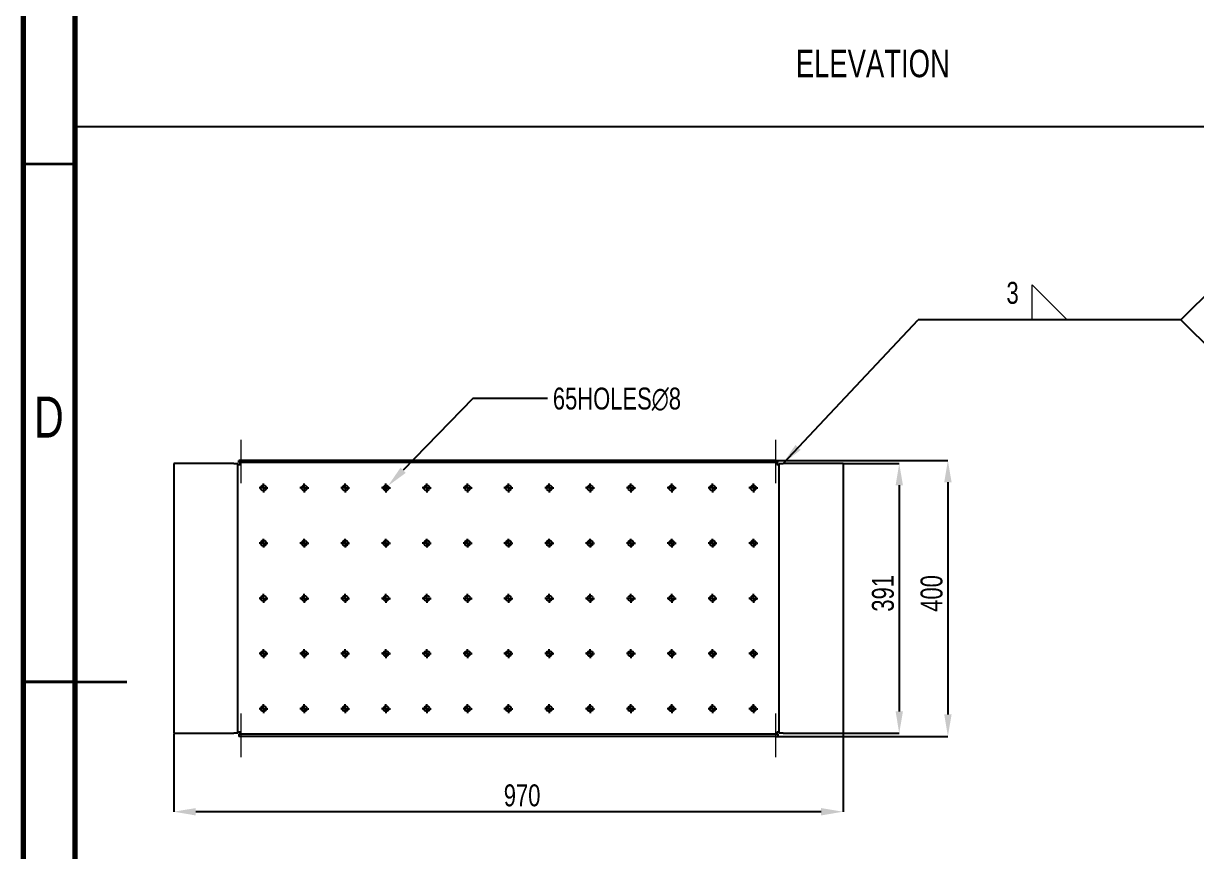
# Model space of a CAD drawing. Header units: millimetres. Extents: x 15 to 1266, y -324 to 294.
# Drawn here: x 16.7 to 130.1, y -196.4 to -116.4 of the extents above; entities that cross this region are included whole.
import ezdxf

# ---------------------------------------------------------------- set-up
doc = ezdxf.new("R2010")
doc.units = ezdxf.units.MM
doc.header["$PDSIZE"] = -1
doc.linetypes.add('CENTERX2', pattern=[20.32, 12.7, -2.54, 2.54, -2.54])
doc.layers.add('FORMAT', color=7, linetype='Continuous')
doc.styles.add('SLDTEXTSTYLE0', font='TXT', dxfattribs={"width": 0.75})
doc.dimstyles.new('SLDDIMSTYLE1', dxfattribs={"dimtxt": 0.18, "dimasz": 2.116667, "dimexe": 0, "dimexo": 0.0625, "dimgap": 0, "dimtad": 0, "dimtih": 1, "dimtoh": 1, "dimdec": 0, "dimrnd": 1e-09, "dimzin": 0, "dimdsep": 46, "dimtxsty": 'Standard', "dimsah": 1, "dimcen": 0.09, "dimadec": 0, "dimazin": 0, "dimtfac": 2.116667, "dimtdec": 0, "dimtofl": 0, "dimtmove": 0, "dimatfit": 3, "dimfxl": 1, "dimfrac": 2, "dimtolj": 1, "dimtzin": 0, "dimarcsym": 0})
doc.dimstyles.new('SLDDIMSTYLE15', dxfattribs={"dimtxt": 2.116667, "dimasz": 2.116667, "dimexe": 0, "dimexo": 0.0625, "dimgap": 0.529167, "dimtad": 1, "dimdec": 0, "dimlfac": 15, "dimrnd": 1e-09, "dimzin": 12, "dimdsep": 46, "dimtxsty": 'SLDTEXTSTYLE0', "dimsah": 1, "dimcen": 0.09, "dimadec": 0, "dimazin": 3, "dimtfac": 1, "dimtdec": 0, "dimtofl": 0, "dimtmove": 0, "dimatfit": 3, "dimfxl": 1, "dimfrac": 2, "dimtolj": 1, "dimtzin": 12, "dimarcsym": 0})
doc.dimstyles.new('SLDDIMSTYLE16', dxfattribs={"dimtxt": 2.116667, "dimasz": 2.116667, "dimexe": 0, "dimexo": 0.0625, "dimgap": 0.529167, "dimtad": 0, "dimtih": 1, "dimtoh": 1, "dimdec": 0, "dimlfac": 15, "dimrnd": 1e-09, "dimzin": 12, "dimdsep": 46, "dimtxsty": 'SLDTEXTSTYLE0', "dimblk1": 'NONE', "dimsah": 1, "dimcen": 0, "dimadec": 0, "dimazin": 3, "dimtfac": 1, "dimtdec": 0, "dimtmove": 0, "dimatfit": 3, "dimldrblk": 'NONE', "dimfxl": 1, "dimfrac": 2, "dimtolj": 1, "dimtzin": 12, "dimarcsym": 0})

# ---------------------------------------------------------------- blocks, each defined once
blk = doc.blocks.new('*D735')
at = {"layer": 'Defpoints', "color": 0}
for p in [(95.93, -158.94), (95.93, -185.01), (101.36, -185.01)]:
    blk.add_point(p, dxfattribs=at)
at = {"layer": 'FORMAT', "color": 0, "lineweight": -2}
for p, q in [((95.99, -158.94), (101.36, -158.94)), ((101.36, -161.05), (101.36, -182.9)), ((95.99, -185.01), (101.36, -185.01))]:
    blk.add_line(p, q, dxfattribs=at)
at = {"layer": 'FORMAT', "color": 0}
for points in [[(101.01, -161.05), (101.72, -161.05), (101.36, -158.94)], [(101.01, -182.9), (101.72, -182.9), (101.36, -185.01)]]:
    blk.add_solid(points, dxfattribs=at)
at = {"layer": 'FORMAT', "color": 0, "insert": (98.72, -171.49), "char_height": 2.117, "attachment_point": 2, "rotation": 90, "style": 'SLDTEXTSTYLE0'}
blk.add_mtext('\\A1;391', dxfattribs=at)
blk = doc.blocks.new('*D736')
at = {"layer": 'Defpoints', "color": 0}
for p in [(89.44, -158.64), (89.44, -185.31), (106.06, -185.31)]:
    blk.add_point(p, dxfattribs=at)
at = {"layer": 'FORMAT', "color": 0, "lineweight": -2}
for p, q in [((89.5, -158.64), (106.06, -158.64)), ((106.06, -160.76), (106.06, -183.19)), ((89.5, -185.31), (106.06, -185.31))]:
    blk.add_line(p, q, dxfattribs=at)
at = {"layer": 'FORMAT', "color": 0}
for points in [[(105.71, -160.76), (106.42, -160.76), (106.06, -158.64)], [(105.71, -183.19), (106.42, -183.19), (106.06, -185.31)]]:
    blk.add_solid(points, dxfattribs=at)
at = {"layer": 'FORMAT', "color": 0, "insert": (103.42, -171.5), "char_height": 2.117, "attachment_point": 2, "rotation": 90, "style": 'SLDTEXTSTYLE0'}
blk.add_mtext('\\A1;400', dxfattribs=at)
blk = doc.blocks.new('*D737')
at = {"layer": 'Defpoints', "color": 0}
for p in [(31.26, -185.01), (95.93, -185.01), (31.26, -192.59)]:
    blk.add_point(p, dxfattribs=at)
at = {"layer": 'FORMAT', "color": 0, "lineweight": -2}
for p, q in [((31.26, -185.08), (31.26, -192.59)), ((95.93, -185.08), (95.93, -192.59)), ((93.81, -192.59), (33.38, -192.59))]:
    blk.add_line(p, q, dxfattribs=at)
at = {"layer": 'FORMAT', "color": 0}
for points in [[(33.38, -192.24), (33.38, -192.95), (31.26, -192.59)], [(93.81, -192.24), (93.81, -192.95), (95.93, -192.59)]]:
    blk.add_solid(points, dxfattribs=at)
at = {"layer": 'FORMAT', "color": 0, "insert": (64.92, -189.95), "char_height": 2.117, "attachment_point": 2, "style": 'SLDTEXTSTYLE0'}
blk.add_mtext('\\A1;970', dxfattribs=at)
blk = doc.blocks.new('*D738')
at = {"layer": 'Defpoints', "color": 0}
for p in [(51.58, -161.5), (51.95, -161.12)]:
    blk.add_point(p, dxfattribs=at)
at = {"layer": 'FORMAT', "color": 0, "lineweight": -2}
for p, q in [((60.17, -152.67), (53.43, -159.6)), ((67.36, -152.67), (60.17, -152.67)), ((51.58, -161.5), (51.95, -161.12))]:
    blk.add_line(p, q, dxfattribs=at)
at = {"layer": 'FORMAT', "color": 0}
blk.add_solid([(53.17, -159.35), (53.68, -159.85), (51.95, -161.12)], dxfattribs=at)
at = {"layer": 'FORMAT', "color": 0, "insert": (67.89, -151.61), "char_height": 2.1167, "attachment_point": 1, "style": 'SLDTEXTSTYLE0'}
blk.add_mtext('\\A1;65HOLES∅8', dxfattribs=at)
blk = doc.blocks.new('_None')
blk = doc.blocks.new('SW_CENTERMARKSYMBOL_148')
at = {"layer": 'FORMAT', "color": 0}
for p, q in [((-0.33, 0), (-0.43, 0)), ((0, 0), (-0.17, 0)), ((0, 0.33), (0, 0.43)), ((0, 0), (0, 0.17)), ((0, 0), (0, -0.17)), ((0, 0), (0.17, 0)), ((0.33, 0), (0.43, 0)), ((0, -0.33), (0, -0.43))]:
    blk.add_line(p, q, dxfattribs=at)
blk = doc.blocks.new('SW_CENTERMARKSYMBOL_149')
at = {"layer": 'FORMAT', "color": 0}
for p, q in [((-0.33, 0), (-0.43, 0)), ((0, 0), (-0.17, 0)), ((0, 0.33), (0, 0.43)), ((0, 0), (0, 0.17)), ((0, 0), (0, -0.17)), ((0, 0), (0.17, 0)), ((0.33, 0), (0.43, 0)), ((0, -0.33), (0, -0.43))]:
    blk.add_line(p, q, dxfattribs=at)
blk = doc.blocks.new('SW_CENTERMARKSYMBOL_150')
at = {"layer": 'FORMAT', "color": 0}
for p, q in [((-0.33, 0), (-0.43, 0)), ((0, 0), (-0.17, 0)), ((0, 0.33), (0, 0.43)), ((0, 0), (0, 0.17)), ((0, 0), (0, -0.17)), ((0, 0), (0.17, 0)), ((0.33, 0), (0.43, 0)), ((0, -0.33), (0, -0.43))]:
    blk.add_line(p, q, dxfattribs=at)
blk = doc.blocks.new('SW_CENTERMARKSYMBOL_151')
at = {"layer": 'FORMAT', "color": 0}
for p, q in [((-0.33, 0), (-0.43, 0)), ((0, 0), (-0.17, 0)), ((0, 0.33), (0, 0.43)), ((0, 0), (0, 0.17)), ((0, 0), (0, -0.17)), ((0, 0), (0.17, 0)), ((0.33, 0), (0.43, 0)), ((0, -0.33), (0, -0.43))]:
    blk.add_line(p, q, dxfattribs=at)
blk = doc.blocks.new('SW_CENTERMARKSYMBOL_152')
at = {"layer": 'FORMAT', "color": 0}
for p, q in [((-0.33, 0), (-0.43, 0)), ((0, 0), (-0.17, 0)), ((0, 0.33), (0, 0.43)), ((0, 0), (0, 0.17)), ((0, 0), (0, -0.17)), ((0, 0), (0.17, 0)), ((0.33, 0), (0.43, 0)), ((0, -0.33), (0, -0.43))]:
    blk.add_line(p, q, dxfattribs=at)
blk = doc.blocks.new('SW_CENTERMARKSYMBOL_153')
at = {"layer": 'FORMAT', "color": 0}
for p, q in [((-0.33, 0), (-0.43, 0)), ((0, 0), (-0.17, 0)), ((0, 0.33), (0, 0.43)), ((0, 0), (0, 0.17)), ((0, 0), (0, -0.17)), ((0, 0), (0.17, 0)), ((0.33, 0), (0.43, 0)), ((0, -0.33), (0, -0.43))]:
    blk.add_line(p, q, dxfattribs=at)
blk = doc.blocks.new('SW_CENTERMARKSYMBOL_154')
at = {"layer": 'FORMAT', "color": 0}
for p, q in [((-0.33, 0), (-0.43, 0)), ((0, 0), (-0.17, 0)), ((0, 0.33), (0, 0.43)), ((0, 0), (0, 0.17)), ((0, 0), (0, -0.17)), ((0, 0), (0.17, 0)), ((0.33, 0), (0.43, 0)), ((0, -0.33), (0, -0.43))]:
    blk.add_line(p, q, dxfattribs=at)
blk = doc.blocks.new('SW_CENTERMARKSYMBOL_155')
at = {"layer": 'FORMAT', "color": 0}
for p, q in [((-0.33, 0), (-0.43, 0)), ((0, 0), (-0.17, 0)), ((0, 0.33), (0, 0.43)), ((0, 0), (0, 0.17)), ((0, 0), (0, -0.17)), ((0, 0), (0.17, 0)), ((0.33, 0), (0.43, 0)), ((0, -0.33), (0, -0.43))]:
    blk.add_line(p, q, dxfattribs=at)
blk = doc.blocks.new('SW_CENTERMARKSYMBOL_156')
at = {"layer": 'FORMAT', "color": 0}
for p, q in [((-0.33, 0), (-0.43, 0)), ((0, 0), (-0.17, 0)), ((0, 0.33), (0, 0.43)), ((0, 0), (0, 0.17)), ((0, 0), (0, -0.17)), ((0, 0), (0.17, 0)), ((0.33, 0), (0.43, 0)), ((0, -0.33), (0, -0.43))]:
    blk.add_line(p, q, dxfattribs=at)
blk = doc.blocks.new('SW_CENTERMARKSYMBOL_157')
at = {"layer": 'FORMAT', "color": 0}
for p, q in [((-0.33, 0), (-0.43, 0)), ((0, 0), (-0.17, 0)), ((0, 0.33), (0, 0.43)), ((0, 0), (0, 0.17)), ((0, 0), (0, -0.17)), ((0, 0), (0.17, 0)), ((0.33, 0), (0.43, 0)), ((0, -0.33), (0, -0.43))]:
    blk.add_line(p, q, dxfattribs=at)
blk = doc.blocks.new('SW_CENTERMARKSYMBOL_158')
at = {"layer": 'FORMAT', "color": 0}
for p, q in [((-0.33, 0), (-0.43, 0)), ((0, 0), (-0.17, 0)), ((0, 0.33), (0, 0.43)), ((0, 0), (0, 0.17)), ((0, 0), (0, -0.17)), ((0, 0), (0.17, 0)), ((0.33, 0), (0.43, 0)), ((0, -0.33), (0, -0.43))]:
    blk.add_line(p, q, dxfattribs=at)
blk = doc.blocks.new('SW_CENTERMARKSYMBOL_159')
at = {"layer": 'FORMAT', "color": 0}
for p, q in [((-0.33, 0), (-0.43, 0)), ((0, 0), (-0.17, 0)), ((0, 0.33), (0, 0.43)), ((0, 0), (0, 0.17)), ((0, 0), (0, -0.17)), ((0, 0), (0.17, 0)), ((0.33, 0), (0.43, 0)), ((0, -0.33), (0, -0.43))]:
    blk.add_line(p, q, dxfattribs=at)
blk = doc.blocks.new('SW_CENTERMARKSYMBOL_160')
at = {"layer": 'FORMAT', "color": 0}
for p, q in [((-0.33, 0), (-0.43, 0)), ((0, 0), (-0.17, 0)), ((0, 0.33), (0, 0.43)), ((0, 0), (0, 0.17)), ((0, 0), (0, -0.17)), ((0, 0), (0.17, 0)), ((0.33, 0), (0.43, 0)), ((0, -0.33), (0, -0.43))]:
    blk.add_line(p, q, dxfattribs=at)
blk = doc.blocks.new('SW_CENTERMARKSYMBOL_161')
at = {"layer": 'FORMAT', "color": 0}
for p, q in [((-0.33, 0), (-0.43, 0)), ((0, 0), (-0.17, 0)), ((0, 0.33), (0, 0.43)), ((0, 0), (0, 0.17)), ((0, 0), (0, -0.17)), ((0, 0), (0.17, 0)), ((0.33, 0), (0.43, 0)), ((0, -0.33), (0, -0.43))]:
    blk.add_line(p, q, dxfattribs=at)
blk = doc.blocks.new('SW_CENTERMARKSYMBOL_162')
at = {"layer": 'FORMAT', "color": 0}
for p, q in [((-0.33, 0), (-0.43, 0)), ((0, 0), (-0.17, 0)), ((0, 0.33), (0, 0.43)), ((0, 0), (0, 0.17)), ((0, 0), (0, -0.17)), ((0, 0), (0.17, 0)), ((0.33, 0), (0.43, 0)), ((0, -0.33), (0, -0.43))]:
    blk.add_line(p, q, dxfattribs=at)
blk = doc.blocks.new('SW_CENTERMARKSYMBOL_163')
at = {"layer": 'FORMAT', "color": 0}
for p, q in [((-0.33, 0), (-0.43, 0)), ((0, 0), (-0.17, 0)), ((0, 0.33), (0, 0.43)), ((0, 0), (0, 0.17)), ((0, 0), (0, -0.17)), ((0, 0), (0.17, 0)), ((0.33, 0), (0.43, 0)), ((0, -0.33), (0, -0.43))]:
    blk.add_line(p, q, dxfattribs=at)
blk = doc.blocks.new('SW_CENTERMARKSYMBOL_164')
at = {"layer": 'FORMAT', "color": 0}
for p, q in [((-0.33, 0), (-0.43, 0)), ((0, 0), (-0.17, 0)), ((0, 0.33), (0, 0.43)), ((0, 0), (0, 0.17)), ((0, 0), (0, -0.17)), ((0, 0), (0.17, 0)), ((0.33, 0), (0.43, 0)), ((0, -0.33), (0, -0.43))]:
    blk.add_line(p, q, dxfattribs=at)
blk = doc.blocks.new('SW_CENTERMARKSYMBOL_165')
at = {"layer": 'FORMAT', "color": 0}
for p, q in [((-0.33, 0), (-0.43, 0)), ((0, 0), (-0.17, 0)), ((0, 0.33), (0, 0.43)), ((0, 0), (0, 0.17)), ((0, 0), (0, -0.17)), ((0, 0), (0.17, 0)), ((0.33, 0), (0.43, 0)), ((0, -0.33), (0, -0.43))]:
    blk.add_line(p, q, dxfattribs=at)
blk = doc.blocks.new('SW_CENTERMARKSYMBOL_166')
at = {"layer": 'FORMAT', "color": 0}
for p, q in [((-0.33, 0), (-0.43, 0)), ((0, 0), (-0.17, 0)), ((0, 0.33), (0, 0.43)), ((0, 0), (0, 0.17)), ((0, 0), (0, -0.17)), ((0, 0), (0.17, 0)), ((0.33, 0), (0.43, 0)), ((0, -0.33), (0, -0.43))]:
    blk.add_line(p, q, dxfattribs=at)
blk = doc.blocks.new('SW_CENTERMARKSYMBOL_167')
at = {"layer": 'FORMAT', "color": 0}
for p, q in [((-0.33, 0), (-0.43, 0)), ((0, 0), (-0.17, 0)), ((0, 0.33), (0, 0.43)), ((0, 0), (0, 0.17)), ((0, 0), (0, -0.17)), ((0, 0), (0.17, 0)), ((0.33, 0), (0.43, 0)), ((0, -0.33), (0, -0.43))]:
    blk.add_line(p, q, dxfattribs=at)
blk = doc.blocks.new('SW_CENTERMARKSYMBOL_168')
at = {"layer": 'FORMAT', "color": 0}
for p, q in [((-0.33, 0), (-0.43, 0)), ((0, 0), (-0.17, 0)), ((0, 0.33), (0, 0.43)), ((0, 0), (0, 0.17)), ((0, 0), (0, -0.17)), ((0, 0), (0.17, 0)), ((0.33, 0), (0.43, 0)), ((0, -0.33), (0, -0.43))]:
    blk.add_line(p, q, dxfattribs=at)
blk = doc.blocks.new('SW_CENTERMARKSYMBOL_169')
at = {"layer": 'FORMAT', "color": 0}
for p, q in [((-0.33, 0), (-0.43, 0)), ((0, 0), (-0.17, 0)), ((0, 0.33), (0, 0.43)), ((0, 0), (0, 0.17)), ((0, 0), (0, -0.17)), ((0, 0), (0.17, 0)), ((0.33, 0), (0.43, 0)), ((0, -0.33), (0, -0.43))]:
    blk.add_line(p, q, dxfattribs=at)
blk = doc.blocks.new('SW_CENTERMARKSYMBOL_170')
at = {"layer": 'FORMAT', "color": 0}
for p, q in [((-0.33, 0), (-0.43, 0)), ((0, 0), (-0.17, 0)), ((0, 0.33), (0, 0.43)), ((0, 0), (0, 0.17)), ((0, 0), (0, -0.17)), ((0, 0), (0.17, 0)), ((0.33, 0), (0.43, 0)), ((0, -0.33), (0, -0.43))]:
    blk.add_line(p, q, dxfattribs=at)
blk = doc.blocks.new('SW_CENTERMARKSYMBOL_171')
at = {"layer": 'FORMAT', "color": 0}
for p, q in [((-0.33, 0), (-0.43, 0)), ((0, 0), (-0.17, 0)), ((0, 0.33), (0, 0.43)), ((0, 0), (0, 0.17)), ((0, 0), (0, -0.17)), ((0, 0), (0.17, 0)), ((0.33, 0), (0.43, 0)), ((0, -0.33), (0, -0.43))]:
    blk.add_line(p, q, dxfattribs=at)
blk = doc.blocks.new('SW_CENTERMARKSYMBOL_172')
at = {"layer": 'FORMAT', "color": 0}
for p, q in [((-0.33, 0), (-0.43, 0)), ((0, 0), (-0.17, 0)), ((0, 0.33), (0, 0.43)), ((0, 0), (0, 0.17)), ((0, 0), (0, -0.17)), ((0, 0), (0.17, 0)), ((0.33, 0), (0.43, 0)), ((0, -0.33), (0, -0.43))]:
    blk.add_line(p, q, dxfattribs=at)
blk = doc.blocks.new('SW_CENTERMARKSYMBOL_173')
at = {"layer": 'FORMAT', "color": 0}
for p, q in [((-0.33, 0), (-0.43, 0)), ((0, 0), (-0.17, 0)), ((0, 0.33), (0, 0.43)), ((0, 0), (0, 0.17)), ((0, 0), (0, -0.17)), ((0, 0), (0.17, 0)), ((0.33, 0), (0.43, 0)), ((0, -0.33), (0, -0.43))]:
    blk.add_line(p, q, dxfattribs=at)
blk = doc.blocks.new('SW_CENTERMARKSYMBOL_174')
at = {"layer": 'FORMAT', "color": 0}
for p, q in [((-0.33, 0), (-0.43, 0)), ((0, 0), (-0.17, 0)), ((0, 0.33), (0, 0.43)), ((0, 0), (0, 0.17)), ((0, 0), (0, -0.17)), ((0, 0), (0.17, 0)), ((0.33, 0), (0.43, 0)), ((0, -0.33), (0, -0.43))]:
    blk.add_line(p, q, dxfattribs=at)
blk = doc.blocks.new('SW_CENTERMARKSYMBOL_175')
at = {"layer": 'FORMAT', "color": 0}
for p, q in [((-0.33, 0), (-0.43, 0)), ((0, 0), (-0.17, 0)), ((0, 0.33), (0, 0.43)), ((0, 0), (0, 0.17)), ((0, 0), (0, -0.17)), ((0, 0), (0.17, 0)), ((0.33, 0), (0.43, 0)), ((0, -0.33), (0, -0.43))]:
    blk.add_line(p, q, dxfattribs=at)
blk = doc.blocks.new('SW_CENTERMARKSYMBOL_176')
at = {"layer": 'FORMAT', "color": 0}
for p, q in [((-0.33, 0), (-0.43, 0)), ((0, 0), (-0.17, 0)), ((0, 0.33), (0, 0.43)), ((0, 0), (0, 0.17)), ((0, 0), (0, -0.17)), ((0, 0), (0.17, 0)), ((0.33, 0), (0.43, 0)), ((0, -0.33), (0, -0.43))]:
    blk.add_line(p, q, dxfattribs=at)
blk = doc.blocks.new('SW_CENTERMARKSYMBOL_177')
at = {"layer": 'FORMAT', "color": 0}
for p, q in [((-0.33, 0), (-0.43, 0)), ((0, 0), (-0.17, 0)), ((0, 0.33), (0, 0.43)), ((0, 0), (0, 0.17)), ((0, 0), (0, -0.17)), ((0, 0), (0.17, 0)), ((0.33, 0), (0.43, 0)), ((0, -0.33), (0, -0.43))]:
    blk.add_line(p, q, dxfattribs=at)
blk = doc.blocks.new('SW_CENTERMARKSYMBOL_178')
at = {"layer": 'FORMAT', "color": 0}
for p, q in [((-0.33, 0), (-0.43, 0)), ((0, 0), (-0.17, 0)), ((0, 0.33), (0, 0.43)), ((0, 0), (0, 0.17)), ((0, 0), (0, -0.17)), ((0, 0), (0.17, 0)), ((0.33, 0), (0.43, 0)), ((0, -0.33), (0, -0.43))]:
    blk.add_line(p, q, dxfattribs=at)
blk = doc.blocks.new('SW_CENTERMARKSYMBOL_179')
at = {"layer": 'FORMAT', "color": 0}
for p, q in [((-0.33, 0), (-0.43, 0)), ((0, 0), (-0.17, 0)), ((0, 0.33), (0, 0.43)), ((0, 0), (0, 0.17)), ((0, 0), (0, -0.17)), ((0, 0), (0.17, 0)), ((0.33, 0), (0.43, 0)), ((0, -0.33), (0, -0.43))]:
    blk.add_line(p, q, dxfattribs=at)
blk = doc.blocks.new('SW_CENTERMARKSYMBOL_180')
at = {"layer": 'FORMAT', "color": 0}
for p, q in [((-0.33, 0), (-0.43, 0)), ((0, 0), (-0.17, 0)), ((0, 0.33), (0, 0.43)), ((0, 0), (0, 0.17)), ((0, 0), (0, -0.17)), ((0, 0), (0.17, 0)), ((0.33, 0), (0.43, 0)), ((0, -0.33), (0, -0.43))]:
    blk.add_line(p, q, dxfattribs=at)
blk = doc.blocks.new('SW_CENTERMARKSYMBOL_181')
at = {"layer": 'FORMAT', "color": 0}
for p, q in [((-0.33, 0), (-0.43, 0)), ((0, 0), (-0.17, 0)), ((0, 0.33), (0, 0.43)), ((0, 0), (0, 0.17)), ((0, 0), (0, -0.17)), ((0, 0), (0.17, 0)), ((0.33, 0), (0.43, 0)), ((0, -0.33), (0, -0.43))]:
    blk.add_line(p, q, dxfattribs=at)
blk = doc.blocks.new('SW_CENTERMARKSYMBOL_182')
at = {"layer": 'FORMAT', "color": 0}
for p, q in [((-0.33, 0), (-0.43, 0)), ((0, 0), (-0.17, 0)), ((0, 0.33), (0, 0.43)), ((0, 0), (0, 0.17)), ((0, 0), (0, -0.17)), ((0, 0), (0.17, 0)), ((0.33, 0), (0.43, 0)), ((0, -0.33), (0, -0.43))]:
    blk.add_line(p, q, dxfattribs=at)
blk = doc.blocks.new('SW_CENTERMARKSYMBOL_183')
at = {"layer": 'FORMAT', "color": 0}
for p, q in [((-0.33, 0), (-0.43, 0)), ((0, 0), (-0.17, 0)), ((0, 0.33), (0, 0.43)), ((0, 0), (0, 0.17)), ((0, 0), (0, -0.17)), ((0, 0), (0.17, 0)), ((0.33, 0), (0.43, 0)), ((0, -0.33), (0, -0.43))]:
    blk.add_line(p, q, dxfattribs=at)
blk = doc.blocks.new('SW_CENTERMARKSYMBOL_184')
at = {"layer": 'FORMAT', "color": 0}
for p, q in [((-0.33, 0), (-0.43, 0)), ((0, 0), (-0.17, 0)), ((0, 0.33), (0, 0.43)), ((0, 0), (0, 0.17)), ((0, 0), (0, -0.17)), ((0, 0), (0.17, 0)), ((0.33, 0), (0.43, 0)), ((0, -0.33), (0, -0.43))]:
    blk.add_line(p, q, dxfattribs=at)
blk = doc.blocks.new('SW_CENTERMARKSYMBOL_185')
at = {"layer": 'FORMAT', "color": 0}
for p, q in [((-0.33, 0), (-0.43, 0)), ((0, 0), (-0.17, 0)), ((0, 0.33), (0, 0.43)), ((0, 0), (0, 0.17)), ((0, 0), (0, -0.17)), ((0, 0), (0.17, 0)), ((0.33, 0), (0.43, 0)), ((0, -0.33), (0, -0.43))]:
    blk.add_line(p, q, dxfattribs=at)
blk = doc.blocks.new('SW_CENTERMARKSYMBOL_186')
at = {"layer": 'FORMAT', "color": 0}
for p, q in [((-0.33, 0), (-0.43, 0)), ((0, 0), (-0.17, 0)), ((0, 0.33), (0, 0.43)), ((0, 0), (0, 0.17)), ((0, 0), (0, -0.17)), ((0, 0), (0.17, 0)), ((0.33, 0), (0.43, 0)), ((0, -0.33), (0, -0.43))]:
    blk.add_line(p, q, dxfattribs=at)
blk = doc.blocks.new('SW_CENTERMARKSYMBOL_187')
at = {"layer": 'FORMAT', "color": 0}
for p, q in [((-0.33, 0), (-0.43, 0)), ((0, 0), (-0.17, 0)), ((0, 0.33), (0, 0.43)), ((0, 0), (0, 0.17)), ((0, 0), (0, -0.17)), ((0, 0), (0.17, 0)), ((0.33, 0), (0.43, 0)), ((0, -0.33), (0, -0.43))]:
    blk.add_line(p, q, dxfattribs=at)
blk = doc.blocks.new('SW_CENTERMARKSYMBOL_188')
at = {"layer": 'FORMAT', "color": 0}
for p, q in [((-0.33, 0), (-0.43, 0)), ((0, 0), (-0.17, 0)), ((0, 0.33), (0, 0.43)), ((0, 0), (0, 0.17)), ((0, 0), (0, -0.17)), ((0, 0), (0.17, 0)), ((0.33, 0), (0.43, 0)), ((0, -0.33), (0, -0.43))]:
    blk.add_line(p, q, dxfattribs=at)
blk = doc.blocks.new('SW_CENTERMARKSYMBOL_189')
at = {"layer": 'FORMAT', "color": 0}
for p, q in [((-0.33, 0), (-0.43, 0)), ((0, 0), (-0.17, 0)), ((0, 0.33), (0, 0.43)), ((0, 0), (0, 0.17)), ((0, 0), (0, -0.17)), ((0, 0), (0.17, 0)), ((0.33, 0), (0.43, 0)), ((0, -0.33), (0, -0.43))]:
    blk.add_line(p, q, dxfattribs=at)
blk = doc.blocks.new('SW_CENTERMARKSYMBOL_190')
at = {"layer": 'FORMAT', "color": 0}
for p, q in [((-0.33, 0), (-0.43, 0)), ((0, 0), (-0.17, 0)), ((0, 0.33), (0, 0.43)), ((0, 0), (0, 0.17)), ((0, 0), (0, -0.17)), ((0, 0), (0.17, 0)), ((0.33, 0), (0.43, 0)), ((0, -0.33), (0, -0.43))]:
    blk.add_line(p, q, dxfattribs=at)
blk = doc.blocks.new('SW_CENTERMARKSYMBOL_191')
at = {"layer": 'FORMAT', "color": 0}
for p, q in [((-0.33, 0), (-0.43, 0)), ((0, 0), (-0.17, 0)), ((0, 0.33), (0, 0.43)), ((0, 0), (0, 0.17)), ((0, 0), (0, -0.17)), ((0, 0), (0.17, 0)), ((0.33, 0), (0.43, 0)), ((0, -0.33), (0, -0.43))]:
    blk.add_line(p, q, dxfattribs=at)
blk = doc.blocks.new('SW_CENTERMARKSYMBOL_192')
at = {"layer": 'FORMAT', "color": 0}
for p, q in [((-0.33, 0), (-0.43, 0)), ((0, 0), (-0.17, 0)), ((0, 0.33), (0, 0.43)), ((0, 0), (0, 0.17)), ((0, 0), (0, -0.17)), ((0, 0), (0.17, 0)), ((0.33, 0), (0.43, 0)), ((0, -0.33), (0, -0.43))]:
    blk.add_line(p, q, dxfattribs=at)
blk = doc.blocks.new('SW_CENTERMARKSYMBOL_193')
at = {"layer": 'FORMAT', "color": 0}
for p, q in [((-0.33, 0), (-0.43, 0)), ((0, 0), (-0.17, 0)), ((0, 0.33), (0, 0.43)), ((0, 0), (0, 0.17)), ((0, 0), (0, -0.17)), ((0, 0), (0.17, 0)), ((0.33, 0), (0.43, 0)), ((0, -0.33), (0, -0.43))]:
    blk.add_line(p, q, dxfattribs=at)
blk = doc.blocks.new('SW_CENTERMARKSYMBOL_194')
at = {"layer": 'FORMAT', "color": 0}
for p, q in [((-0.33, 0), (-0.43, 0)), ((0, 0), (-0.17, 0)), ((0, 0.33), (0, 0.43)), ((0, 0), (0, 0.17)), ((0, 0), (0, -0.17)), ((0, 0), (0.17, 0)), ((0.33, 0), (0.43, 0)), ((0, -0.33), (0, -0.43))]:
    blk.add_line(p, q, dxfattribs=at)
blk = doc.blocks.new('SW_CENTERMARKSYMBOL_195')
at = {"layer": 'FORMAT', "color": 0}
for p, q in [((-0.33, 0), (-0.43, 0)), ((0, 0), (-0.17, 0)), ((0, 0.33), (0, 0.43)), ((0, 0), (0, 0.17)), ((0, 0), (0, -0.17)), ((0, 0), (0.17, 0)), ((0.33, 0), (0.43, 0)), ((0, -0.33), (0, -0.43))]:
    blk.add_line(p, q, dxfattribs=at)
blk = doc.blocks.new('SW_CENTERMARKSYMBOL_196')
at = {"layer": 'FORMAT', "color": 0}
for p, q in [((-0.33, 0), (-0.43, 0)), ((0, 0), (-0.17, 0)), ((0, 0.33), (0, 0.43)), ((0, 0), (0, 0.17)), ((0, 0), (0, -0.17)), ((0, 0), (0.17, 0)), ((0.33, 0), (0.43, 0)), ((0, -0.33), (0, -0.43))]:
    blk.add_line(p, q, dxfattribs=at)
blk = doc.blocks.new('SW_CENTERMARKSYMBOL_197')
at = {"layer": 'FORMAT', "color": 0}
for p, q in [((-0.33, 0), (-0.43, 0)), ((0, 0), (-0.17, 0)), ((0, 0.33), (0, 0.43)), ((0, 0), (0, 0.17)), ((0, 0), (0, -0.17)), ((0, 0), (0.17, 0)), ((0.33, 0), (0.43, 0)), ((0, -0.33), (0, -0.43))]:
    blk.add_line(p, q, dxfattribs=at)
blk = doc.blocks.new('SW_CENTERMARKSYMBOL_198')
at = {"layer": 'FORMAT', "color": 0}
for p, q in [((-0.33, 0), (-0.43, 0)), ((0, 0), (-0.17, 0)), ((0, 0.33), (0, 0.43)), ((0, 0), (0, 0.17)), ((0, 0), (0, -0.17)), ((0, 0), (0.17, 0)), ((0.33, 0), (0.43, 0)), ((0, -0.33), (0, -0.43))]:
    blk.add_line(p, q, dxfattribs=at)
blk = doc.blocks.new('SW_CENTERMARKSYMBOL_199')
at = {"layer": 'FORMAT', "color": 0}
for p, q in [((-0.33, 0), (-0.43, 0)), ((0, 0), (-0.17, 0)), ((0, 0.33), (0, 0.43)), ((0, 0), (0, 0.17)), ((0, 0), (0, -0.17)), ((0, 0), (0.17, 0)), ((0.33, 0), (0.43, 0)), ((0, -0.33), (0, -0.43))]:
    blk.add_line(p, q, dxfattribs=at)
blk = doc.blocks.new('SW_CENTERMARKSYMBOL_200')
at = {"layer": 'FORMAT', "color": 0}
for p, q in [((-0.33, 0), (-0.43, 0)), ((0, 0), (-0.17, 0)), ((0, 0.33), (0, 0.43)), ((0, 0), (0, 0.17)), ((0, 0), (0, -0.17)), ((0, 0), (0.17, 0)), ((0.33, 0), (0.43, 0)), ((0, -0.33), (0, -0.43))]:
    blk.add_line(p, q, dxfattribs=at)
blk = doc.blocks.new('SW_CENTERMARKSYMBOL_201')
at = {"layer": 'FORMAT', "color": 0}
for p, q in [((-0.33, 0), (-0.43, 0)), ((0, 0), (-0.17, 0)), ((0, 0.33), (0, 0.43)), ((0, 0), (0, 0.17)), ((0, 0), (0, -0.17)), ((0, 0), (0.17, 0)), ((0.33, 0), (0.43, 0)), ((0, -0.33), (0, -0.43))]:
    blk.add_line(p, q, dxfattribs=at)
blk = doc.blocks.new('SW_CENTERMARKSYMBOL_202')
at = {"layer": 'FORMAT', "color": 0}
for p, q in [((-0.33, 0), (-0.43, 0)), ((0, 0), (-0.17, 0)), ((0, 0.33), (0, 0.43)), ((0, 0), (0, 0.17)), ((0, 0), (0, -0.17)), ((0, 0), (0.17, 0)), ((0.33, 0), (0.43, 0)), ((0, -0.33), (0, -0.43))]:
    blk.add_line(p, q, dxfattribs=at)
blk = doc.blocks.new('SW_CENTERMARKSYMBOL_203')
at = {"layer": 'FORMAT', "color": 0}
for p, q in [((-0.33, 0), (-0.43, 0)), ((0, 0), (-0.17, 0)), ((0, 0.33), (0, 0.43)), ((0, 0), (0, 0.17)), ((0, 0), (0, -0.17)), ((0, 0), (0.17, 0)), ((0.33, 0), (0.43, 0)), ((0, -0.33), (0, -0.43))]:
    blk.add_line(p, q, dxfattribs=at)
blk = doc.blocks.new('SW_CENTERMARKSYMBOL_204')
at = {"layer": 'FORMAT', "color": 0}
for p, q in [((-0.33, 0), (-0.43, 0)), ((0, 0), (-0.17, 0)), ((0, 0.33), (0, 0.43)), ((0, 0), (0, 0.17)), ((0, 0), (0, -0.17)), ((0, 0), (0.17, 0)), ((0.33, 0), (0.43, 0)), ((0, -0.33), (0, -0.43))]:
    blk.add_line(p, q, dxfattribs=at)
blk = doc.blocks.new('SW_CENTERMARKSYMBOL_205')
at = {"layer": 'FORMAT', "color": 0}
for p, q in [((-0.33, 0), (-0.43, 0)), ((0, 0), (-0.17, 0)), ((0, 0.33), (0, 0.43)), ((0, 0), (0, 0.17)), ((0, 0), (0, -0.17)), ((0, 0), (0.17, 0)), ((0.33, 0), (0.43, 0)), ((0, -0.33), (0, -0.43))]:
    blk.add_line(p, q, dxfattribs=at)
blk = doc.blocks.new('SW_CENTERMARKSYMBOL_206')
at = {"layer": 'FORMAT', "color": 0}
for p, q in [((-0.33, 0), (-0.43, 0)), ((0, 0), (-0.17, 0)), ((0, 0.33), (0, 0.43)), ((0, 0), (0, 0.17)), ((0, 0), (0, -0.17)), ((0, 0), (0.17, 0)), ((0.33, 0), (0.43, 0)), ((0, -0.33), (0, -0.43))]:
    blk.add_line(p, q, dxfattribs=at)
blk = doc.blocks.new('SW_CENTERMARKSYMBOL_207')
at = {"layer": 'FORMAT', "color": 0}
for p, q in [((-0.33, 0), (-0.43, 0)), ((0, 0), (-0.17, 0)), ((0, 0.33), (0, 0.43)), ((0, 0), (0, 0.17)), ((0, 0), (0, -0.17)), ((0, 0), (0.17, 0)), ((0.33, 0), (0.43, 0)), ((0, -0.33), (0, -0.43))]:
    blk.add_line(p, q, dxfattribs=at)
blk = doc.blocks.new('SW_CENTERMARKSYMBOL_208')
at = {"layer": 'FORMAT', "color": 0}
for p, q in [((-0.33, 0), (-0.43, 0)), ((0, 0), (-0.17, 0)), ((0, 0.33), (0, 0.43)), ((0, 0), (0, 0.17)), ((0, 0), (0, -0.17)), ((0, 0), (0.17, 0)), ((0.33, 0), (0.43, 0)), ((0, -0.33), (0, -0.43))]:
    blk.add_line(p, q, dxfattribs=at)
blk = doc.blocks.new('SW_CENTERMARKSYMBOL_209')
at = {"layer": 'FORMAT', "color": 0}
for p, q in [((-0.33, 0), (-0.43, 0)), ((0, 0), (-0.17, 0)), ((0, 0.33), (0, 0.43)), ((0, 0), (0, 0.17)), ((0, 0), (0, -0.17)), ((0, 0), (0.17, 0)), ((0.33, 0), (0.43, 0)), ((0, -0.33), (0, -0.43))]:
    blk.add_line(p, q, dxfattribs=at)
blk = doc.blocks.new('SW_CENTERMARKSYMBOL_210')
at = {"layer": 'FORMAT', "color": 0}
for p, q in [((-0.33, 0), (-0.43, 0)), ((0, 0), (-0.17, 0)), ((0, 0.33), (0, 0.43)), ((0, 0), (0, 0.17)), ((0, 0), (0, -0.17)), ((0, 0), (0.17, 0)), ((0.33, 0), (0.43, 0)), ((0, -0.33), (0, -0.43))]:
    blk.add_line(p, q, dxfattribs=at)
blk = doc.blocks.new('SW_CENTERMARKSYMBOL_211')
at = {"layer": 'FORMAT', "color": 0}
for p, q in [((-0.33, 0), (-0.43, 0)), ((0, 0), (-0.17, 0)), ((0, 0.33), (0, 0.43)), ((0, 0), (0, 0.17)), ((0, 0), (0, -0.17)), ((0, 0), (0.17, 0)), ((0.33, 0), (0.43, 0)), ((0, -0.33), (0, -0.43))]:
    blk.add_line(p, q, dxfattribs=at)
blk = doc.blocks.new('SW_CENTERMARKSYMBOL_212')
at = {"layer": 'FORMAT', "color": 0}
for p, q in [((-0.33, 0), (-0.43, 0)), ((0, 0), (-0.17, 0)), ((0, 0.33), (0, 0.43)), ((0, 0), (0, 0.17)), ((0, 0), (0, -0.17)), ((0, 0), (0.17, 0)), ((0.33, 0), (0.43, 0)), ((0, -0.33), (0, -0.43))]:
    blk.add_line(p, q, dxfattribs=at)
blk = doc.blocks.new('SW_SYMBOL_AWLD_FILL')
at = {"color": 0, "linetype": 'Continuous', "lineweight": 0}
for p, q in [((0, 0), (0, 1250)), ((0, 1250), (1250, 0)), ((1250, 0), (0, 0))]:
    blk.add_line(p, q, dxfattribs=at)
blk = doc.blocks.new('SW_WELDSYMBOL_4')
at = {"layer": 'FORMAT', "color": 0}
for p, q in [((28.66, 3.26), (25.4, 0)), ((25.4, 0), (0, 0)), ((28.66, -3.26), (25.4, 0))]:
    blk.add_line(p, q, dxfattribs=at)
at = {"layer": 'FORMAT', "color": 0, "xscale": 0.0027037109, "yscale": 0.0027037109, "zscale": 0.0027037109}
blk.add_blockref('SW_SYMBOL_AWLD_FILL', (11.02, 0), dxfattribs=at)
at = {"layer": 'FORMAT', "color": 0, "attachment_point": 1, "style": 'SLDTEXTSTYLE0'}
for s, insert, char_height in [('3', (8.54, 3.67), 2.12), ('GTAW', (29.52, 1.05), 2.117)]:
    blk.add_mtext(s, dxfattribs=dict(at, insert=insert, char_height=char_height))

msp = doc.modelspace()

# ---------------------------------------------------------------- linework, layer by layer
at = {"color": 7, "linetype": 'Continuous', "lineweight": 70}
for p, q in [((16.738536, -323.5306917), (16.738536, -36.5306917)), ((21.738536, -317.3971667), (21.738536, -40.3971667))]:
    msp.add_line(p, q, dxfattribs=at)
at = {"color": 7, "linetype": 'Continuous', "lineweight": 35}
for p, q in [((21.738536, -130.0306917), (16.738536, -130.0306917)), ((16.737536, -180.0306917), (26.739536, -180.0306917)), ((21.738536, -180.0306917), (16.738536, -180.0306917))]:
    msp.add_line(p, q, dxfattribs=at)
at = {"color": 7, "linetype": 'Continuous', "lineweight": 25}
for p, q in [((37.7588574, -158.6419649), (37.5588574, -158.6419649)), ((37.5588574, -158.8419649), (37.5588574, -158.6419649)), ((89.4369632, -158.6419649), (37.7588574, -158.6419649)), ((89.4369632, -158.6419649), (89.6369606, -158.6419649)), ((89.6369606, -158.8419649), (89.6369606, -158.6419649)), ((31.2645763, -158.9362458), (31.2645763, -185.0143499)), ((37.0645765, -158.9362458), (31.2645763, -158.9362458)), ((37.0645765, -158.9362458), (37.4645765, -158.9362458)), ((37.4645765, -185.0143499), (37.4645765, -158.9362458)), ((37.4645765, -159.0419649), (37.6645765, -159.0419649)), ((37.7588574, -158.8419649), (37.5588574, -158.8419649)), ((37.6645765, -159.0419649), (37.6645765, -158.8419649)), ((89.4369632, -158.8419649), (37.7588574, -158.8419649)), ((89.4369632, -158.8419649), (89.6369606, -158.8419649)), ((89.5312418, -158.8419649), (89.5312418, -159.0419649)), ((89.5312418, -159.0419649), (89.7312432, -159.0419649)), ((89.7312432, -158.9362458), (89.7312432, -185.0143499)), ((89.7312432, -158.9362458), (90.131242, -158.9362458)), ((95.9312429, -158.9362458), (90.131242, -158.9362458)), ((95.9312429, -158.9362458), (95.9312429, -185.0143499)), ((31.2645763, -185.0143499), (37.0645765, -185.0143499)), ((37.4645765, -185.0143499), (37.0645765, -185.0143499)), ((37.6645765, -184.9086312), (37.4645765, -184.9086312)), ((37.5588574, -185.1086326), (37.5588574, -185.308632)), ((37.7588574, -185.1086326), (37.5588574, -185.1086326)), ((37.7588574, -185.308632), (37.5588574, -185.308632)), ((37.6645765, -185.1086326), (37.6645765, -184.9086312)), ((89.4369632, -185.1086326), (37.7588574, -185.1086326)), ((89.4369632, -185.308632), (37.7588574, -185.308632)), ((89.6369606, -185.1086326), (89.4369632, -185.1086326)), ((89.6369606, -185.308632), (89.4369632, -185.308632)), ((89.5312418, -184.9086312), (89.5312418, -185.1086326)), ((89.7312432, -184.9086312), (89.5312418, -184.9086312)), ((89.6369606, -185.1086326), (89.6369606, -185.308632)), ((90.131242, -185.0143499), (89.7312432, -185.0143499)), ((90.131242, -185.0143499), (95.9312429, -185.0143499))]:
    msp.add_line(p, q, dxfattribs=at)
for centre in [(39.9312432, -161.3086316), (43.8756876, -161.3086316), (47.8201321, -161.3086316), (51.7645765, -161.3086316), (55.709021, -161.3086316), (59.6534654, -161.3086316), (63.5979099, -161.3086316), (67.5423543, -161.3086316), (71.4867987, -161.3086316), (75.4312432, -161.3086316), (79.3756876, -161.3086316), (83.3201321, -161.3086316), (87.2645765, -161.3086316), (39.9312432, -166.6419649), (43.8756876, -166.6419649), (47.8201321, -166.6419649), (51.7645765, -166.6419649), (55.709021, -166.6419649), (59.6534654, -166.6419649), (63.5979099, -166.6419649), (67.5423543, -166.6419649), (71.4867987, -166.6419649), (75.4312432, -166.6419649), (79.3756876, -166.6419649), (83.3201321, -166.6419649), (87.2645765, -166.6419649), (39.9312432, -171.9752983), (43.8756876, -171.9752983), (47.8201321, -171.9752983), (51.7645765, -171.9752983), (55.709021, -171.9752983), (59.6534654, -171.9752983), (63.5979099, -171.9752983), (67.5423543, -171.9752983), (71.4867987, -171.9752983), (75.4312432, -171.9752983), (79.3756876, -171.9752983), (83.3201321, -171.9752983), (87.2645765, -171.9752983), (39.9312432, -177.3086316), (43.8756876, -177.3086316), (47.8201321, -177.3086316), (51.7645765, -177.3086316), (55.709021, -177.3086316), (59.6534654, -177.3086316), (63.5979099, -177.3086316), (67.5423543, -177.3086316), (71.4867987, -177.3086316), (75.4312432, -177.3086316), (79.3756876, -177.3086316), (83.3201321, -177.3086316), (87.2645765, -177.3086316), (39.9312432, -182.6419649), (43.8756876, -182.6419649), (47.8201321, -182.6419649), (51.7645765, -182.6419649), (55.709021, -182.6419649), (59.6534654, -182.6419649), (63.5979099, -182.6419649), (67.5423543, -182.6419649), (71.4867987, -182.6419649), (75.4312432, -182.6419649), (79.3756876, -182.6419649), (83.3201321, -182.6419649), (87.2645765, -182.6419649)]:
    msp.add_circle(centre, 0.2666667, dxfattribs=at)
at = {"layer": 'FORMAT'}
msp.add_line((21.738536, -126.3802348), (319.5951592, -126.3802348), dxfattribs=at)
at = {"layer": 'FORMAT', "linetype": 'CENTERX2', "lineweight": 18, "ltscale": 0.666667}
for p, q in [((37.7588574, -160.8419649), (37.7588574, -156.6419649)), ((89.4369623, -160.8419649), (89.4369623, -156.6419649)), ((37.7588574, -187.3086316), (37.7588574, -183.1086316)), ((89.4369623, -187.3086316), (89.4369623, -183.1086316))]:
    msp.add_line(p, q, dxfattribs=at)

# ---------------------------------------------------------------- block references
at = {"layer": 'FORMAT'}
for name, p in [('SW_WELDSYMBOL_4', (103.1815252, -145.064073)), ('SW_CENTERMARKSYMBOL_195', (39.9312432, -161.3086316)), ('SW_CENTERMARKSYMBOL_180', (43.8756876, -161.3086316)), ('SW_CENTERMARKSYMBOL_181', (47.8201321, -161.3086316)), ('SW_CENTERMARKSYMBOL_182', (51.7645765, -161.3086316)), ('SW_CENTERMARKSYMBOL_183', (55.709021, -161.3086316)), ('SW_CENTERMARKSYMBOL_184', (59.6534654, -161.3086316)), ('SW_CENTERMARKSYMBOL_185', (63.5979099, -161.3086316)), ('SW_CENTERMARKSYMBOL_186', (67.5423543, -161.3086316)), ('SW_CENTERMARKSYMBOL_187', (71.4867987, -161.3086316)), ('SW_CENTERMARKSYMBOL_188', (75.4312432, -161.3086316)), ('SW_CENTERMARKSYMBOL_189', (79.3756876, -161.3086316)), ('SW_CENTERMARKSYMBOL_190', (83.3201321, -161.3086316)), ('SW_CENTERMARKSYMBOL_191', (87.2645765, -161.3086316)), ('SW_CENTERMARKSYMBOL_194', (39.9312432, -166.6419649)), ('SW_CENTERMARKSYMBOL_200', (43.8756876, -166.6419649)), ('SW_CENTERMARKSYMBOL_201', (47.8201321, -166.6419649)), ('SW_CENTERMARKSYMBOL_202', (51.7645765, -166.6419649)), ('SW_CENTERMARKSYMBOL_203', (55.709021, -166.6419649)), ('SW_CENTERMARKSYMBOL_204', (59.6534654, -166.6419649)), ('SW_CENTERMARKSYMBOL_205', (63.5979099, -166.6419649)), ('SW_CENTERMARKSYMBOL_206', (67.5423543, -166.6419649)), ('SW_CENTERMARKSYMBOL_207', (71.4867987, -166.6419649)), ('SW_CENTERMARKSYMBOL_208', (75.4312432, -166.6419649)), ('SW_CENTERMARKSYMBOL_209', (79.3756876, -166.6419649)), ('SW_CENTERMARKSYMBOL_210', (83.3201321, -166.6419649)), ('SW_CENTERMARKSYMBOL_211', (87.2645765, -166.6419649)), ('SW_CENTERMARKSYMBOL_193', (39.9312432, -171.9752983)), ('SW_CENTERMARKSYMBOL_155', (43.8756876, -171.9752983)), ('SW_CENTERMARKSYMBOL_154', (47.8201321, -171.9752983)), ('SW_CENTERMARKSYMBOL_153', (51.7645765, -171.9752983)), ('SW_CENTERMARKSYMBOL_152', (55.709021, -171.9752983)), ('SW_CENTERMARKSYMBOL_151', (59.6534654, -171.9752983)), ('SW_CENTERMARKSYMBOL_150', (63.5979099, -171.9752983)), ('SW_CENTERMARKSYMBOL_149', (67.5423543, -171.9752983)), ('SW_CENTERMARKSYMBOL_148', (71.4867987, -171.9752983)), ('SW_CENTERMARKSYMBOL_196', (75.4312432, -171.9752983)), ('SW_CENTERMARKSYMBOL_197', (79.3756876, -171.9752983)), ('SW_CENTERMARKSYMBOL_198', (83.3201321, -171.9752983)), ('SW_CENTERMARKSYMBOL_199', (87.2645765, -171.9752983)), ('SW_CENTERMARKSYMBOL_192', (39.9312432, -177.3086316)), ('SW_CENTERMARKSYMBOL_176', (43.8756876, -177.3086316)), ('SW_CENTERMARKSYMBOL_177', (47.8201321, -177.3086316)), ('SW_CENTERMARKSYMBOL_178', (51.7645765, -177.3086316)), ('SW_CENTERMARKSYMBOL_179', (55.709021, -177.3086316)), ('SW_CENTERMARKSYMBOL_163', (59.6534654, -177.3086316)), ('SW_CENTERMARKSYMBOL_162', (63.5979099, -177.3086316)), ('SW_CENTERMARKSYMBOL_161', (67.5423543, -177.3086316)), ('SW_CENTERMARKSYMBOL_160', (71.4867987, -177.3086316)), ('SW_CENTERMARKSYMBOL_159', (75.4312432, -177.3086316)), ('SW_CENTERMARKSYMBOL_158', (79.3756876, -177.3086316)), ('SW_CENTERMARKSYMBOL_157', (83.3201321, -177.3086316)), ('SW_CENTERMARKSYMBOL_156', (87.2645765, -177.3086316)), ('SW_CENTERMARKSYMBOL_212', (39.9312432, -182.6419649)), ('SW_CENTERMARKSYMBOL_164', (43.8756876, -182.6419649)), ('SW_CENTERMARKSYMBOL_165', (47.8201321, -182.6419649)), ('SW_CENTERMARKSYMBOL_166', (51.7645765, -182.6419649)), ('SW_CENTERMARKSYMBOL_167', (55.709021, -182.6419649)), ('SW_CENTERMARKSYMBOL_168', (59.6534654, -182.6419649)), ('SW_CENTERMARKSYMBOL_169', (63.5979099, -182.6419649)), ('SW_CENTERMARKSYMBOL_170', (67.5423543, -182.6419649)), ('SW_CENTERMARKSYMBOL_171', (71.4867987, -182.6419649)), ('SW_CENTERMARKSYMBOL_172', (75.4312432, -182.6419649)), ('SW_CENTERMARKSYMBOL_173', (79.3756876, -182.6419649)), ('SW_CENTERMARKSYMBOL_174', (83.3201321, -182.6419649)), ('SW_CENTERMARKSYMBOL_175', (87.2645765, -182.6419649))]:
    msp.add_blockref(name, p, dxfattribs=at)

# ---------------------------------------------------------------- texts
at = {"color": 7, "linetype": 'Continuous', "lineweight": 0, "style": 'SLDTEXTSTYLE0'}
for s, insert, char_height, attachment_point in [('ELEVATION', (91.3579284, -118.9700014), 2.64583333, 1), ('D', (19.1912233, -152.4705376), 3.96875, 2)]:
    msp.add_mtext(s, dxfattribs=dict(at, insert=insert, char_height=char_height, attachment_point=attachment_point))

# ---------------------------------------------------------------- dimensions: what is measured, and where the dimension line sits
at = {"layer": 'FORMAT'}
dim = msp.add_diameter_dim_2p(p1=(51.578637, -161.4997798), p2=(51.950516, -161.1174834), text='65HOLES<>', dimstyle='SLDDIMSTYLE16', dxfattribs=at)
dim.commit()
dim.dimension.update_dxf_attribs({"geometry": '*D738', "text_midpoint": (74.769327, -152.6657233), "dimtype": 163})
for base, p1, p2, picture, middle in [((106.0645765, -185.3086316), (89.4369623, -158.6419649), (89.4369623, -185.3086316), '*D736', (106.0645765, -171.4972297)), ((101.3648456, -185.0143507), (95.9312432, -158.9362458), (95.9312432, -185.0143507), '*D735', (101.3648456, -171.4947729))]:
    dim = msp.add_linear_dim(base=base, p1=p1, p2=p2, angle=90, dimstyle='SLDDIMSTYLE15', dxfattribs=at)
    dim.commit()
    dim.dimension.update_dxf_attribs({"geometry": picture, "text_midpoint": middle, "dimtype": 160})
dim = msp.add_linear_dim(base=(31.2645765, -192.5936394), p1=(95.9312432, -185.0143507), p2=(31.2645765, -185.0143507), dimstyle='SLDDIMSTYLE15', dxfattribs=at)
dim.commit()
dim.dimension.update_dxf_attribs({"geometry": '*D737', "text_midpoint": (64.92031, -192.5936394), "dimtype": 160})

# ---------------------------------------------------------------- leaders
msp.add_leader([(90.1312432, -158.9362458), (103.1815252, -145.064073)], dimstyle='SLDDIMSTYLE1', dxfattribs=at)

doc.saveas('drawing.dxf')
